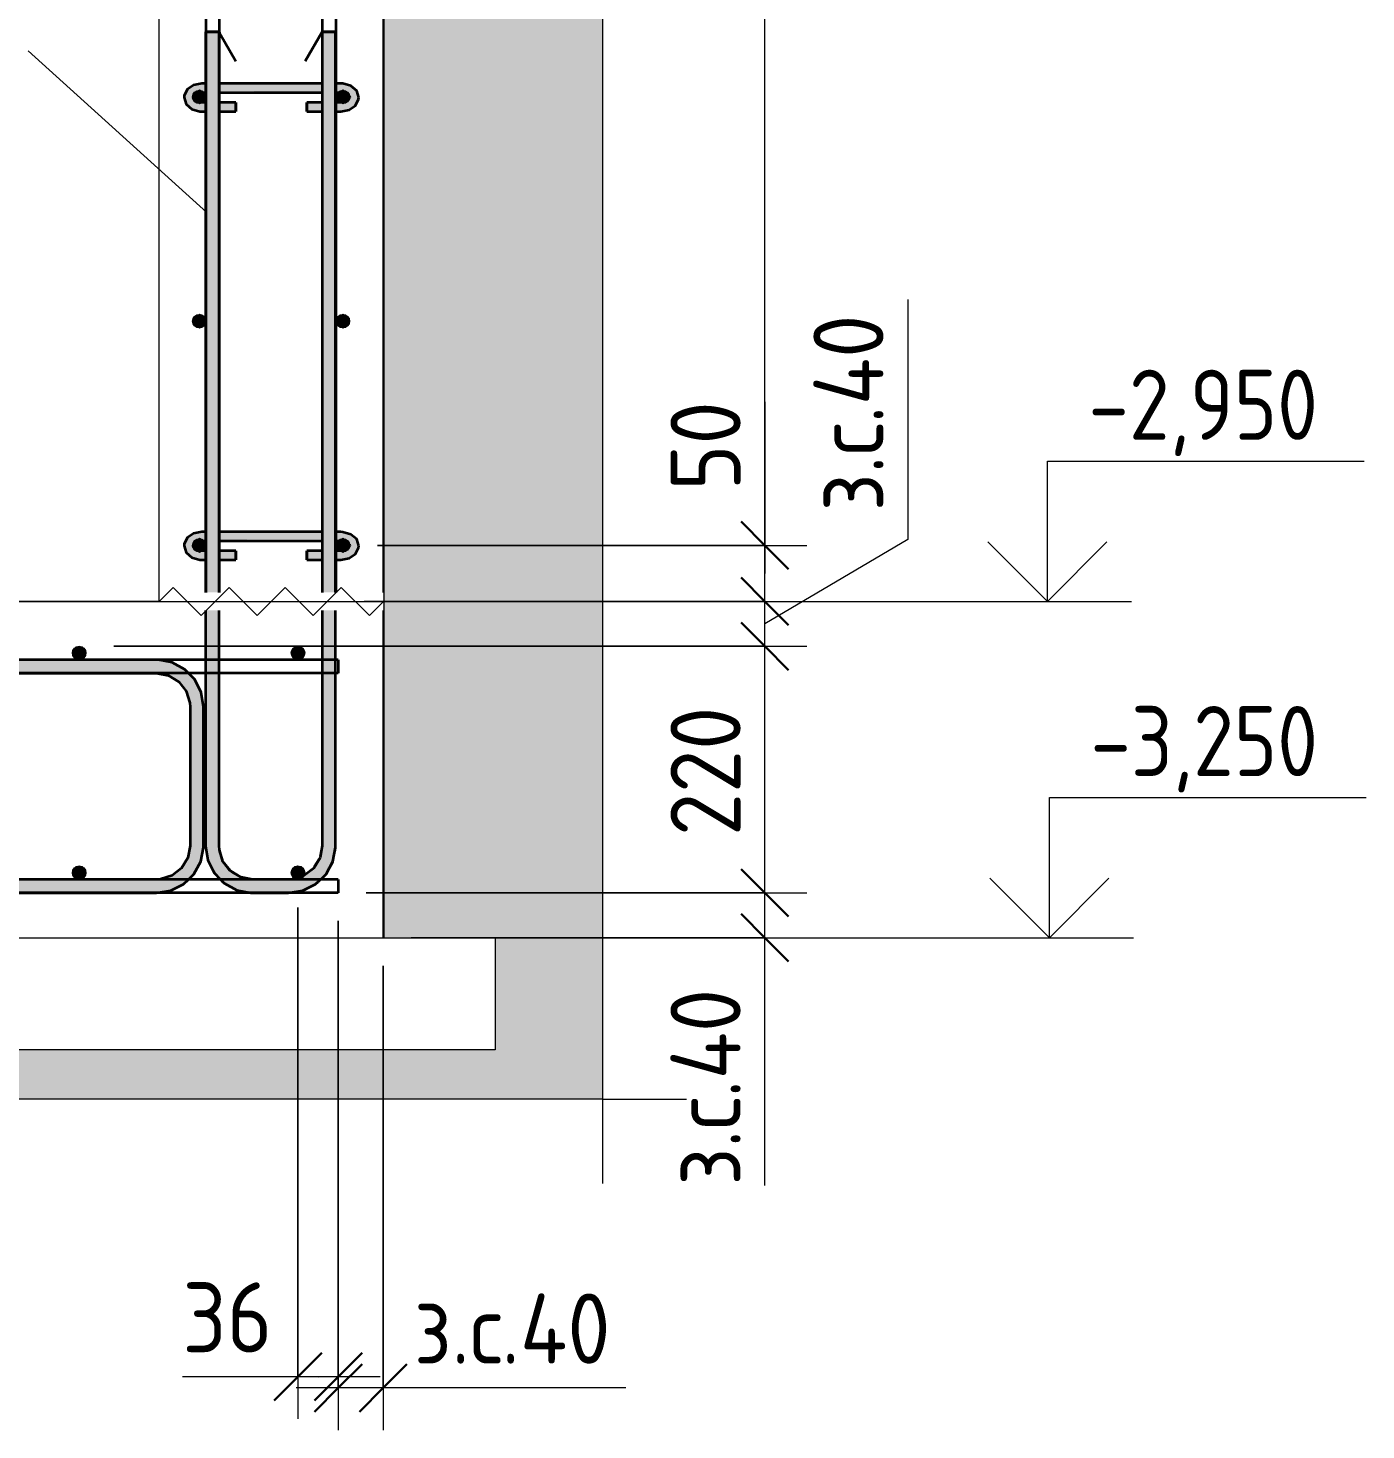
# Model space of a CAD drawing. Header units: millimetres. Extents: x 66339 to 175313, y -6307 to 14735.
# Drawn here: x 166680 to 167873, y -3689 to -2439 of the extents above; entities that cross this region are included whole.
import ezdxf

# ---------------------------------------------------------------- set-up
doc = ezdxf.new("R2010")
doc.units = ezdxf.units.MM
for name, color, linetype, lineweight in [('AA_Dim', 7, 'Continuous', 9), ('AA_Dim-25', 7, 'Continuous', 9), ('AA_Linii', 7, 'Continuous', 9), ('AA_Oformlenie', 7, 'Continuous', 9), ('AA_Vinoska', 7, 'Continuous', 9), ('AA_Visotnaya otmetka', 7, 'Continuous', 9), ('AF_Stena_Гидроизоляция', 253, 'Continuous', 18), ('AF_Stena_Опалубка', 253, 'Continuous', 18), ('KR_Armatura', 7, 'Continuous', 20), ('KR_Armatura_Tonkie', 7, 'Continuous', 20), ('KR_Fundament', 7, 'Continuous', 18)]:
    doc.layers.add(name, color=color, linetype=linetype, lineweight=lineweight)
doc.styles.add('ISOCPEUR_10', font='isocpeur.ttf', dxfattribs={"width": 0.85, "height": 62.5})
doc.styles.add('ISOCPEUR_11', font='isocpeur.ttf', dxfattribs={"width": 0.9, "height": 62.5})
doc.dimstyles.new('00_Точн_3_знака__прозр__4', dxfattribs={"dimscale": 304.8, "dimtxt": 62.248823, "dimasz": 0.139436, "dimexe": 0.123031, "dimexo": 0.082021, "dimgap": 0.008202, "dimtad": 1, "dimdec": 3, "dimrnd": 0.001, "dimdsep": 46, "dimtxsty": 'ISOCPEUR_11', "dimblk1": 'OBLIQUE', "dimblk2": 'OBLIQUE', "dimsah": 1, "dimcen": 0.09, "dimdle": 0.123031, "dimazin": 0, "dimtfac": 1, "dimtdec": 4, "dimtix": 1, "dimtmove": 1, "dimatfit": 3, "dimfxl": 1, "dimtvp": 1, "dimtolj": 1, "dimtzin": 0, "dimlwd": 18, "dimlwe": 18, "dimarcsym": 2})
doc.dimstyles.new('00_Точн_3_знака__прозр__5', dxfattribs={"dimscale": 304.8, "dimtxt": 62.248823, "dimasz": 0.139436, "dimexe": 0.123031, "dimexo": 0.082021, "dimgap": 0.008202, "dimtad": 1, "dimdec": 3, "dimrnd": 0.001, "dimdsep": 46, "dimtxsty": 'ISOCPEUR_11', "dimblk1": 'OBLIQUE', "dimblk2": 'OBLIQUE', "dimsah": 1, "dimcen": 0.09, "dimdle": 0.123031, "dimazin": 0, "dimtfac": 1, "dimtdec": 4, "dimtix": 1, "dimtmove": 0, "dimatfit": 3, "dimfxl": 1, "dimtvp": 1, "dimtolj": 1, "dimtzin": 0, "dimlwd": 18, "dimlwe": 18, "dimarcsym": 2})

# ---------------------------------------------------------------- blocks, each defined once
blk = doc.blocks.new('265_Выпуск П одной длины _НесАрм_РабПлоск_ - В1 _d12_ t250-4071037-1-1 Армирование')
at = {"layer": 'KR_Armatura_Tonkie', "lineweight": 35}
h = blk.add_hatch(color=256, dxfattribs=at)
h.paths.add_polyline_path([(-70917.5, -3168), (-70911.5, -3168), (-70911.7, -2958), (-70923.5, -2958), (-70923.3, -3168), (-70919, -3168)])
h.paths.add_polyline_path([(-70918.5, -2942), (-70911.5, -2942), (-70911.7, -2442), (-70923.5, -2442), (-70923.3, -2942), (-70919, -2942)])
h = blk.add_hatch(color=256, dxfattribs=at)
h.paths.add_polyline_path([(-70813.5, -3168), (-70807.5, -3168), (-70807.7, -2958), (-70819.5, -2958), (-70819.2, -3168), (-70815, -3168)])
h.paths.add_polyline_path([(-70813.5, -2942), (-70807.5, -2942), (-70807.7, -2442), (-70819.5, -2442), (-70819.3, -2942), (-70814.5, -2942)])
for points in [[(-70881.5, -3210), (-70881.5, -3198), (-70889.8, -3196.8), (-70896.7, -3193.8), (-70902.7, -3189.2), (-70907.4, -3183), (-70910.4, -3175.8), (-70911.7, -3168), (-70923.5, -3168), (-70922, -3179), (-70917.8, -3189), (-70910.7, -3198.1), (-70902.5, -3204.4), (-70892.3, -3208.6), (-70886.4, -3209.3)], [(-70849.5, -3210), (-70838.5, -3208.5), (-70828.5, -3204.4), (-70819.8, -3197.7), (-70813.1, -3189), (-70808.9, -3178.9), (-70807.7, -3168), (-70819.5, -3168), (-70820.9, -3176.8), (-70823.5, -3183), (-70828.2, -3189.2), (-70834.5, -3194), (-70841.7, -3197), (-70849.5, -3198.2), (-70849.5, -3209.8)], [(-70849.5, -3210), (-70849.5, -3198), (-70881.5, -3198.2), (-70881.5, -3210), (-70877.9, -3210)]]:
    blk.add_hatch(color=256, dxfattribs=at).paths.add_polyline_path(points)
for p, q in [((-70923.5, -2442), (-70923.5, -2942)), ((-70923.5, -2442), (-70923.3, -2442)), ((-70911.7, -2442), (-70923.1, -2442)), ((-70923.1, -2442), (-70911.5, -2442)), ((-70911.5, -2942), (-70911.5, -2442)), ((-70911.5, -2442), (-70911.1, -2442.7)), ((-70911.1, -2442.7), (-70896.5, -2468)), ((-70819.5, -2442), (-70834.5, -2468)), ((-70819.5, -2442), (-70819.5, -2942)), ((-70819.5, -2442), (-70819.3, -2442)), ((-70819.1, -2442), (-70807.5, -2442)), ((-70807.7, -2442), (-70819.1, -2442)), ((-70807.5, -2942), (-70807.5, -2442)), ((-70923.5, -2958), (-70923.5, -3002)), ((-70911.5, -3002), (-70911.5, -2958)), ((-70819.5, -2958), (-70819.5, -3002)), ((-70807.5, -3002), (-70807.5, -2958)), ((-70923.5, -3002), (-70923.5, -3014)), ((-70911.5, -3014), (-70911.5, -3002)), ((-70819.5, -3002), (-70819.5, -3014)), ((-70807.5, -3014), (-70807.5, -3002)), ((-70923.5, -3014), (-70923.5, -3168)), ((-70911.5, -3168), (-70911.5, -3014)), ((-70819.5, -3014), (-70819.5, -3168)), ((-70807.5, -3168), (-70807.5, -3014)), ((-70849.5, -3198), (-70881.5, -3198)), ((-70881.5, -3210), (-70849.5, -3210))]:
    blk.add_line(p, q, dxfattribs=at)
at = {"layer": 'KR_Armatura_Tonkie', "lineweight": 35, "flags": 128}
for points in [[(-70923.5, -3168), (-70921.5, -3180.7), (-70915.8, -3192.2), (-70910.2, -3198)], [(-70881.5, -3198), (-70892.1, -3196), (-70901.4, -3190.4), (-70908, -3181.9), (-70911.2, -3171.5), (-70911.5, -3168)], [(-70819.5, -3168), (-70821.4, -3178.7), (-70827, -3187.9), (-70835.6, -3194.6), (-70845.9, -3197.8), (-70849.5, -3198)], [(-70820.8, -3198), (-70816, -3193.4), (-70809.9, -3182.1), (-70807.5, -3169.5), (-70807.5, -3168)], [(-70910.2, -3198), (-70906.9, -3201.4), (-70895.6, -3207.5), (-70883, -3210), (-70881.5, -3210)], [(-70849.5, -3210), (-70836.8, -3208), (-70825.3, -3202.3), (-70820.9, -3198.1)]]:
    blk.add_lwpolyline(points, dxfattribs=at)
blk = doc.blocks.new('265_Выпуск П одной длины _НесАрм_РабПлоск_ - В1 _d12_ t250-V6-1-1 Армирование')
at = {"layer": 'KR_Armatura_Tonkie', "lineweight": 35}
for p, q in [((-70923.5, -2442), (-70923.5, -2488)), ((-70923.1, -2442), (-70911.7, -2442)), ((-70911.5, -2488), (-70911.5, -2442)), ((-70911.5, -2442), (-70911.1, -2442.7)), ((-70911.1, -2442.7), (-70896.5, -2468)), ((-70819.5, -2442), (-70834.5, -2468)), ((-70819.5, -2442), (-70819.5, -2488)), ((-70819.1, -2442), (-70807.7, -2442)), ((-70807.5, -2488), (-70807.5, -2442)), ((-70923.5, -2496), (-70923.5, -2505)), ((-70911.5, -2505), (-70911.5, -2496)), ((-70819.5, -2496), (-70819.5, -2505)), ((-70807.5, -2505), (-70807.5, -2496)), ((-70923.5, -2513), (-70923.5, -2888)), ((-70911.5, -2888), (-70911.5, -2513)), ((-70819.5, -2513), (-70819.5, -2888)), ((-70807.5, -2888), (-70807.5, -2513)), ((-70923.5, -2896), (-70923.5, -2905)), ((-70911.5, -2905), (-70911.5, -2896)), ((-70819.5, -2896), (-70819.5, -2905)), ((-70807.5, -2905), (-70807.5, -2896)), ((-70923.5, -2913), (-70923.5, -2942)), ((-70911.5, -2942), (-70911.5, -2913)), ((-70819.5, -2913), (-70819.5, -2942)), ((-70807.5, -2942), (-70807.5, -2913)), ((-70923.5, -2958), (-70923.5, -3002)), ((-70911.5, -3002), (-70911.5, -2958)), ((-70819.5, -2958), (-70819.5, -3002)), ((-70807.5, -3002), (-70807.5, -2958)), ((-70923.5, -3002), (-70923.5, -3014)), ((-70911.5, -3014), (-70911.5, -3002)), ((-70819.5, -3002), (-70819.5, -3014)), ((-70807.5, -3014), (-70807.5, -3002)), ((-70923.5, -3014), (-70923.5, -3168)), ((-70911.5, -3168), (-70911.5, -3014)), ((-70819.5, -3014), (-70819.5, -3168)), ((-70807.5, -3168), (-70807.5, -3014)), ((-70908.5, -3180.5), (-70910.8, -3173)), ((-70819.5, -3168), (-70821.2, -3177.5)), ((-70901.8, -3189.9), (-70907.7, -3182.3)), ((-70827.6, -3188.4), (-70835.2, -3194.3)), ((-70822.2, -3180), (-70826.2, -3186.5)), ((-70893.5, -3195.2), (-70900, -3191.3)), ((-70881.5, -3198), (-70891, -3196.3)), ((-70849.5, -3198), (-70881.5, -3198)), ((-70837, -3195), (-70844.5, -3197.3)), ((-70881.5, -3210), (-70849.5, -3210))]:
    blk.add_line(p, q, dxfattribs=at)
at = {"layer": 'KR_Armatura_Tonkie', "lineweight": 35, "flags": 128}
for points in [[(-70808, -3172.4), (-70807.5, -3169.5), (-70807.5, -3168)], [(-70921.6, -3179.8), (-70921.5, -3180.7), (-70920.1, -3183.4)], [(-70811.3, -3184.7), (-70809.9, -3182.1), (-70809.6, -3180.6)], [(-70916.5, -3190.7), (-70915.8, -3192.2), (-70913.8, -3194.3)], [(-70908.6, -3199.7), (-70906.9, -3201.4), (-70904.9, -3202.5)], [(-70826.8, -3203.1), (-70825.3, -3202.3), (-70823.2, -3200.3)], [(-70817.8, -3195.1), (-70816, -3193.4), (-70814.9, -3191.4)], [(-70898.2, -3206.1), (-70895.6, -3207.5), (-70894.1, -3207.8)], [(-70885.9, -3209.4), (-70883, -3210), (-70881.5, -3210)], [(-70837.6, -3208.2), (-70836.8, -3208), (-70834.1, -3206.7)]]:
    blk.add_lwpolyline(points, dxfattribs=at)
blk = doc.blocks.new('350_Стержень П торец СК-СГ _НесАрм_РабПлоск_ - 350_Стержень П торец СК-СГ _НесАрм_РабПлоск_-4075653-1-1 Армирование')
at = {"layer": 'KR_Armatura_Tonkie', "lineweight": 35}
for points in [[(-71525.3, -3014), (-70967.3, -3013.8), (-70967.3, -3002), (-71525.3, -3002.2), (-71525.3, -3013.8)], [(-70934.9, -3044), (-70925.3, -3044), (-70926.7, -3033.1), (-70930.9, -3023), (-70938, -3014), (-70946.3, -3007.6), (-70956.4, -3003.4), (-70967.3, -3002.2), (-70967.3, -3014), (-70959.5, -3015), (-70951.7, -3018.5), (-70945.7, -3023.3), (-70941.2, -3029.3), (-70938.3, -3036.2), (-70937.1, -3044), (-70935.5, -3044)], [(-70935.3, -3168), (-70925.3, -3168), (-70925.5, -3044), (-70937.3, -3044), (-70937.1, -3168), (-70935.5, -3168)], [(-70967.3, -3210), (-70956.4, -3208.6), (-70946.3, -3204.4), (-70937.6, -3197.7), (-70930.9, -3189), (-70926.7, -3178.9), (-70925.5, -3168), (-70937.3, -3168), (-70938.3, -3175.8), (-70941.7, -3183.5), (-70946.6, -3189.6), (-70952.6, -3194.1), (-70959.5, -3197), (-70967.3, -3198.2), (-70967.3, -3209.8)], [(-71525.3, -3210), (-70967.3, -3209.8), (-70967.3, -3198), (-71525.3, -3198.2), (-71525.3, -3209.8)]]:
    blk.add_hatch(color=256, dxfattribs=at).paths.add_polyline_path(points)
for p, q in [((-70967.3, -3002), (-71525.3, -3002)), ((-71525.3, -3014), (-71525.3, -3002)), ((-71525.3, -3002.2), (-71525.3, -3013.8)), ((-71525.3, -3014), (-70967.3, -3014)), ((-71525.3, -3014), (-71499.3, -3029)), ((-70937.3, -3044), (-70937.3, -3168)), ((-70925.3, -3168), (-70925.3, -3044)), ((-71525.3, -3198), (-71499.3, -3183)), ((-70967.3, -3198), (-71525.3, -3198)), ((-71525.3, -3210), (-71525.3, -3198)), ((-71525.3, -3198.2), (-71525.3, -3209.8)), ((-71525.3, -3210), (-70967.3, -3210))]:
    blk.add_line(p, q, dxfattribs=at)
at = {"layer": 'KR_Armatura_Tonkie', "lineweight": 35, "flags": 128}
for points in [[(-70938.6, -3014), (-70941.9, -3010.6), (-70953.2, -3004.5), (-70965.8, -3002), (-70967.3, -3002)], [(-70967.3, -3014), (-70956.6, -3016), (-70947.4, -3021.6), (-70940.7, -3030.1), (-70937.5, -3040.5), (-70937.3, -3044)], [(-70925.3, -3044), (-70927.3, -3031.3), (-70933, -3019.8), (-70938.6, -3014)], [(-70937.3, -3168), (-70939.2, -3178.7), (-70944.9, -3187.9), (-70953.4, -3194.6), (-70963.7, -3197.8), (-70967.3, -3198)], [(-70938.6, -3198), (-70933.9, -3193.4), (-70927.7, -3182.1), (-70925.3, -3169.5), (-70925.3, -3168)], [(-70967.3, -3210), (-70954.6, -3208), (-70943.1, -3202.3), (-70938.6, -3198)]]:
    blk.add_lwpolyline(points, dxfattribs=at)
blk = doc.blocks.new('261_Шпилька массив _НесАрм_РабПлоск_ - 8 А240-4096969-1-1 Армирование')
at = {"layer": 'KR_Armatura_Tonkie', "lineweight": 35}
for points in [[(-70926.7, -2511.8), (-70926.7, -2505), (-70932.9, -2503.5), (-70934.2, -2501.8), (-70934.7, -2500.5), (-70933.7, -2497.7), (-70930.7, -2495.6), (-70926.7, -2494.8), (-70926.7, -2488), (-70932.8, -2489), (-70935.6, -2490.3), (-70939.2, -2493.4), (-70941.5, -2496.2), (-70942.7, -2500.5), (-70941.5, -2504.8), (-70938, -2508.5), (-70932.6, -2511), (-70930.6, -2511.3)], [(-70802.9, -2511.8), (-70796.8, -2510.9), (-70791.6, -2508.5), (-70788.1, -2504.8), (-70786.9, -2500.5), (-70788.1, -2496.2), (-70790.5, -2492.6), (-70795.4, -2489.5), (-70802.9, -2488.1), (-70802.9, -2494.8), (-70798.9, -2495.6), (-70796, -2497.7), (-70795, -2500.7), (-70795.5, -2502.1), (-70797.4, -2503.7), (-70802.9, -2505.1), (-70802.9, -2511)], [(-70926.7, -2911.8), (-70926.7, -2905), (-70932.9, -2903.5), (-70934.2, -2901.8), (-70934.7, -2900.5), (-70933.7, -2897.7), (-70930.7, -2895.6), (-70926.7, -2894.8), (-70926.7, -2888), (-70932.8, -2889), (-70935.6, -2890.3), (-70939.2, -2893.4), (-70941.5, -2896.2), (-70942.7, -2900.5), (-70941.5, -2904.8), (-70938, -2908.5), (-70932.6, -2911), (-70930.6, -2911.3)], [(-70802.9, -2911.8), (-70796.8, -2910.9), (-70791.6, -2908.5), (-70788.1, -2904.8), (-70786.9, -2900.5), (-70788.1, -2896.2), (-70790.5, -2892.6), (-70795.4, -2889.5), (-70802.9, -2888.1), (-70802.9, -2894.8), (-70798.9, -2895.6), (-70796, -2897.7), (-70795, -2900.7), (-70795.5, -2902.1), (-70797.4, -2903.7), (-70802.9, -2905.1), (-70802.9, -2911)]]:
    blk.add_hatch(color=256, dxfattribs=at).paths.add_polyline_path(points)
h = blk.add_hatch(color=256, dxfattribs=at)
h.paths.add_polyline_path([(-70906.4, -2494.8), (-70819.5, -2494.7), (-70819.5, -2488), (-70911.5, -2488.2), (-70911.5, -2494.8), (-70911.1, -2494.8)])
h.paths.add_polyline_path([(-70802.9, -2494.8), (-70802.9, -2488), (-70807.5, -2488.1), (-70807.5, -2494.8), (-70807.1, -2494.8)])
h.paths.add_polyline_path([(-70923.5, -2494.8), (-70923.5, -2488), (-70926.7, -2488.1), (-70926.7, -2494.8), (-70925.4, -2494.8)])
h = blk.add_hatch(color=256, dxfattribs=at)
h.paths.add_polyline_path([(-70926.7, -2513), (-70926.7, -2511.8), (-70932.9, -2510.9), (-70938, -2508.5), (-70938.7, -2508.1), (-70934.2, -2511.3), (-70932.8, -2512), (-70930.2, -2512.4)])
h.paths.add_polyline_path([(-70934.2, -2499), (-70932.9, -2497.4), (-70926.7, -2495.9), (-70926.7, -2494.8), (-70930.7, -2495.6), (-70933.7, -2497.7), (-70933.9, -2498.3)])
h = blk.add_hatch(color=256, dxfattribs=at)
h.paths.add_polyline_path([(-70807.1, -2496), (-70802.9, -2495.9), (-70802.9, -2494.8), (-70807.5, -2494.8), (-70807.5, -2496)])
h.paths.add_polyline_path([(-70906.4, -2496), (-70819.5, -2495.8), (-70819.5, -2494.8), (-70911.5, -2494.9), (-70911.5, -2496), (-70911.1, -2496)])
h.paths.add_polyline_path([(-70923.5, -2496), (-70923.5, -2494.8), (-70926.7, -2494.8), (-70926.7, -2496), (-70924.9, -2496)])
h = blk.add_hatch(color=256, dxfattribs=at)
h.paths.add_polyline_path([(-70802.9, -2513), (-70795.4, -2511.5), (-70790.5, -2508.4), (-70788.1, -2504.8), (-70791.6, -2508.5), (-70797, -2511), (-70802.9, -2511.8), (-70802.9, -2512.8)])
h.paths.add_polyline_path([(-70795.7, -2498.6), (-70796, -2497.7), (-70799.5, -2495.5), (-70802.9, -2494.8), (-70802.9, -2496), (-70802.3, -2496.1), (-70796, -2498.5)])
h = blk.add_hatch(color=256, dxfattribs=at)
h.paths.add_polyline_path([(-70906.4, -2511.8), (-70896.4, -2511.8), (-70896.4, -2505), (-70911.5, -2505.1), (-70911.5, -2511.8), (-70911.1, -2511.8)])
h.paths.add_polyline_path([(-70926.7, -2511.8), (-70923.5, -2511.7), (-70923.5, -2505), (-70926.7, -2505.1), (-70926.7, -2511)])
h = blk.add_hatch(color=256, dxfattribs=at)
h.paths.add_polyline_path([(-70906.4, -2513), (-70896.4, -2512.8), (-70896.4, -2511.8), (-70911.5, -2511.8), (-70911.5, -2513), (-70911.1, -2513)])
h.paths.add_polyline_path([(-70926.7, -2513), (-70923.5, -2512.8), (-70923.5, -2511.8), (-70926.7, -2511.8), (-70926.7, -2512.8)])
h = blk.add_hatch(color=256, dxfattribs=at)
h.paths.add_polyline_path([(-70820.9, -2511.8), (-70819.5, -2511.8), (-70819.5, -2505), (-70833.2, -2505.1), (-70833.2, -2511.8)])
h.paths.add_polyline_path([(-70802.9, -2511.8), (-70802.9, -2505), (-70807.5, -2505.3), (-70807.5, -2511.8), (-70807.1, -2511.8)])
h = blk.add_hatch(color=256, dxfattribs=at)
h.paths.add_polyline_path([(-70807.1, -2513), (-70802.9, -2512.8), (-70802.9, -2511.8), (-70807.5, -2511.9), (-70807.5, -2513)])
h.paths.add_polyline_path([(-70833.2, -2513), (-70819.5, -2512.8), (-70819.5, -2511.8), (-70833.2, -2511.8), (-70833.2, -2512.8)])
h = blk.add_hatch(color=256, dxfattribs=at)
h.paths.add_polyline_path([(-70906.4, -2894.8), (-70819.5, -2894.7), (-70819.5, -2888), (-70911.5, -2888.2), (-70911.5, -2894.8), (-70911.1, -2894.8)])
h.paths.add_polyline_path([(-70807.5, -2894.8), (-70802.9, -2894.8), (-70802.9, -2888), (-70807.5, -2888.1), (-70807.5, -2894.8)])
h.paths.add_polyline_path([(-70923.5, -2894.8), (-70923.5, -2888), (-70926.7, -2888.1), (-70926.7, -2894.8), (-70925.4, -2894.8)])
h = blk.add_hatch(color=256, dxfattribs=at)
h.paths.add_polyline_path([(-70926.7, -2913), (-70926.7, -2911.8), (-70932.9, -2910.9), (-70938, -2908.5), (-70938.7, -2908.1), (-70934.2, -2911.3), (-70932.8, -2912), (-70930.2, -2912.4)])
h.paths.add_polyline_path([(-70934.2, -2899), (-70932.9, -2897.4), (-70926.7, -2895.9), (-70926.7, -2894.8), (-70930.7, -2895.6), (-70933.7, -2897.7), (-70933.9, -2898.2)])
h = blk.add_hatch(color=256, dxfattribs=at)
h.paths.add_polyline_path([(-70926.7, -2896), (-70923.5, -2895.9), (-70923.5, -2894.8), (-70926.7, -2894.8), (-70926.7, -2895.9)])
h.paths.add_polyline_path([(-70906.4, -2896), (-70819.5, -2895.8), (-70819.5, -2894.8), (-70911.5, -2894.9), (-70911.5, -2896), (-70911.1, -2896)])
h.paths.add_polyline_path([(-70802.9, -2896), (-70802.9, -2894.8), (-70807.5, -2894.8), (-70807.5, -2896), (-70807.1, -2896)])
h = blk.add_hatch(color=256, dxfattribs=at)
h.paths.add_polyline_path([(-70802.9, -2913), (-70795.4, -2911.5), (-70790.5, -2908.4), (-70788.1, -2904.8), (-70791.6, -2908.5), (-70797, -2911), (-70802.9, -2911.8), (-70802.9, -2912.8)])
h.paths.add_polyline_path([(-70795.7, -2898.6), (-70796, -2897.7), (-70799.5, -2895.5), (-70802.9, -2894.8), (-70802.9, -2896), (-70802.3, -2896.1), (-70796, -2898.5)])
h = blk.add_hatch(color=256, dxfattribs=at)
h.paths.add_polyline_path([(-70906.4, -2911.8), (-70896.4, -2911.8), (-70896.4, -2905), (-70911.5, -2905.1), (-70911.5, -2911.8), (-70911.1, -2911.8)])
h.paths.add_polyline_path([(-70926.7, -2911.8), (-70923.5, -2911.7), (-70923.5, -2905), (-70926.7, -2905.1), (-70926.7, -2911)])
h = blk.add_hatch(color=256, dxfattribs=at)
h.paths.add_polyline_path([(-70906.4, -2913), (-70896.4, -2912.8), (-70896.4, -2911.8), (-70911.5, -2911.8), (-70911.5, -2913), (-70911.1, -2913)])
h.paths.add_polyline_path([(-70926.7, -2913), (-70923.5, -2912.8), (-70923.5, -2911.8), (-70926.7, -2911.8), (-70926.7, -2912.8)])
h = blk.add_hatch(color=256, dxfattribs=at)
h.paths.add_polyline_path([(-70807.1, -2911.8), (-70802.9, -2911.8), (-70802.9, -2905), (-70807.5, -2905.3), (-70807.5, -2911.8)])
h.paths.add_polyline_path([(-70820.9, -2911.8), (-70819.5, -2911.8), (-70819.5, -2905), (-70833.2, -2905.1), (-70833.2, -2911.8)])
h = blk.add_hatch(color=256, dxfattribs=at)
h.paths.add_polyline_path([(-70807.1, -2913), (-70802.9, -2912.8), (-70802.9, -2911.8), (-70807.5, -2911.9), (-70807.5, -2913)])
h.paths.add_polyline_path([(-70833.2, -2913), (-70819.5, -2912.8), (-70819.5, -2911.8), (-70833.2, -2911.8), (-70833.2, -2912.8)])
for p, q in [((-70923.4, -2488), (-70926.7, -2488)), ((-70911.1, -2488), (-70911.5, -2488)), ((-70819.5, -2488), (-70911.1, -2488)), ((-70807.1, -2488), (-70807.5, -2488)), ((-70802.9, -2488), (-70807.1, -2488)), ((-70926.7, -2496), (-70923.4, -2496)), ((-70911.5, -2496), (-70911.1, -2496)), ((-70911.1, -2496), (-70819.5, -2496)), ((-70807.5, -2496), (-70807.1, -2496)), ((-70807.1, -2496), (-70802.9, -2496)), ((-70923.4, -2505), (-70926.7, -2505)), ((-70926.7, -2513), (-70923.4, -2513)), ((-70911.1, -2505), (-70911.5, -2505)), ((-70911.5, -2513), (-70911.1, -2513)), ((-70896.4, -2505), (-70911.1, -2505)), ((-70911.1, -2513), (-70896.4, -2513)), ((-70896.4, -2505), (-70896.4, -2511.8)), ((-70896.4, -2506.2), (-70896.4, -2505.1)), ((-70896.4, -2512.8), (-70896.4, -2506.2)), ((-70896.4, -2511.8), (-70896.4, -2513)), ((-70819.5, -2505), (-70833.2, -2505)), ((-70833.2, -2511.8), (-70833.2, -2505)), ((-70833.2, -2505.1), (-70833.2, -2506.2)), ((-70833.2, -2506.2), (-70833.2, -2512.8)), ((-70833.2, -2513), (-70833.2, -2511.8)), ((-70833.2, -2513), (-70819.5, -2513)), ((-70807.1, -2505), (-70807.5, -2505)), ((-70807.5, -2513), (-70807.1, -2513)), ((-70802.9, -2505), (-70807.1, -2505)), ((-70807.1, -2513), (-70802.9, -2513)), ((-70923.5, -2888), (-70926.7, -2888)), ((-70911.1, -2888), (-70911.5, -2888)), ((-70819.5, -2888), (-70911.1, -2888)), ((-70807.1, -2888), (-70807.5, -2888)), ((-70802.9, -2888), (-70807.1, -2888)), ((-70926.7, -2896), (-70923.5, -2896)), ((-70911.5, -2896), (-70911.1, -2896)), ((-70911.1, -2896), (-70819.5, -2896)), ((-70807.5, -2896), (-70807.1, -2896)), ((-70807.1, -2896), (-70802.9, -2896)), ((-70923.5, -2905), (-70926.7, -2905)), ((-70926.7, -2913), (-70923.5, -2913)), ((-70911.1, -2905), (-70911.5, -2905)), ((-70911.5, -2913), (-70911.1, -2913)), ((-70896.4, -2905), (-70911.1, -2905)), ((-70911.1, -2913), (-70896.4, -2913)), ((-70896.4, -2905), (-70896.4, -2911.8)), ((-70896.4, -2906.2), (-70896.4, -2905.1)), ((-70896.4, -2912.8), (-70896.4, -2906.2)), ((-70896.4, -2911.8), (-70896.4, -2913)), ((-70819.5, -2905), (-70833.2, -2905)), ((-70833.2, -2911.8), (-70833.2, -2905)), ((-70833.2, -2905.1), (-70833.2, -2906.2)), ((-70833.2, -2906.2), (-70833.2, -2912.8)), ((-70833.2, -2913), (-70833.2, -2911.8)), ((-70833.2, -2913), (-70819.5, -2913)), ((-70807.1, -2905), (-70807.5, -2905)), ((-70807.5, -2913), (-70807.1, -2913)), ((-70802.9, -2905), (-70807.1, -2905)), ((-70807.1, -2913), (-70802.9, -2913))]:
    blk.add_line(p, q, dxfattribs=at)
at = {"layer": 'KR_Armatura_Tonkie', "lineweight": 35, "flags": 128}
for points in [[(-70926.7, -2488), (-70934.3, -2489.5), (-70939.9, -2493.4), (-70942.6, -2498.9), (-70942.7, -2500.5)], [(-70786.9, -2500.5), (-70788.7, -2494.6), (-70793.8, -2490.2), (-70801, -2488.1), (-70802.9, -2488)], [(-70942.7, -2500.5), (-70940.9, -2506.4), (-70935.9, -2510.8), (-70928.6, -2512.9), (-70926.7, -2513)], [(-70934.7, -2500.5), (-70933.8, -2498.5), (-70930, -2496.4), (-70926.7, -2496)], [(-70926.7, -2505), (-70931.7, -2503.9), (-70934.4, -2501.7), (-70934.7, -2500.5)], [(-70802.9, -2496), (-70797.9, -2497.1), (-70795.2, -2499.3), (-70794.9, -2500.5)], [(-70802.9, -2513), (-70795.3, -2511.5), (-70789.7, -2507.6), (-70787, -2502.1), (-70786.9, -2500.5)], [(-70794.9, -2500.5), (-70795.9, -2502.5), (-70799.6, -2504.5), (-70802.9, -2505)], [(-70926.7, -2888), (-70934.3, -2889.5), (-70939.9, -2893.4), (-70942.6, -2898.9), (-70942.7, -2900.5)], [(-70786.9, -2900.5), (-70788.7, -2894.6), (-70793.8, -2890.2), (-70801, -2888.1), (-70802.9, -2888)], [(-70942.7, -2900.5), (-70940.9, -2906.4), (-70935.9, -2910.8), (-70928.6, -2912.9), (-70926.7, -2913)], [(-70934.7, -2900.5), (-70933.8, -2898.5), (-70930, -2896.4), (-70926.7, -2896)], [(-70926.7, -2905), (-70931.7, -2903.9), (-70934.4, -2901.7), (-70934.7, -2900.5)], [(-70802.9, -2896), (-70797.9, -2897.1), (-70795.2, -2899.3), (-70794.9, -2900.5)], [(-70802.9, -2913), (-70795.3, -2911.5), (-70789.7, -2907.6), (-70787, -2902.1), (-70786.9, -2900.5)], [(-70794.9, -2900.5), (-70795.9, -2902.5), (-70799.6, -2904.5), (-70802.9, -2905)]]:
    blk.add_lwpolyline(points, dxfattribs=at)
blk = doc.blocks.new('Последовательность узлов - 3мм масшт20 маскировка-V8-1-1 Армирование')
at = {"layer": 'AA_Oformlenie'}
for p, q in [((-70964.9, 3050), (-70952.4, 3062.5)), ((-70927.4, 3037.5), (-70952.4, 3062.5)), ((-70914.9, 3050), (-70902.4, 3062.5)), ((-70877.4, 3037.5), (-70902.4, 3062.5)), ((-70864.9, 3050), (-70852.4, 3062.5)), ((-70827.4, 3037.5), (-70852.4, 3062.5)), ((-70814.9, 3050), (-70802.4, 3062.5)), ((-70777.4, 3037.5), (-70802.4, 3062.5)), ((-70914.9, 3050), (-70927.4, 3037.5)), ((-70864.9, 3050), (-70877.4, 3037.5)), ((-70814.9, 3050), (-70827.4, 3037.5)), ((-70764.9, 3050), (-70777.4, 3037.5))]:
    blk.add_line(p, q, dxfattribs=at)
blk = doc.blocks.new('011_Прямоугольник обрыва _ЭлУзла_ - 011_Прямоугольник обрыва _ЭлУзла_-4122385-1-1 Армирование')
at = {"layer": 'AA_Oformlenie'}
for p, q in [((-70569.3, -1598.1), (-70569.3, -3394.1)), ((-70569.3, -3394.1), (-71303.8, -3394.1))]:
    blk.add_line(p, q, dxfattribs=at)
blk = doc.blocks.new('Высотные отметки - Стрелка вверх-400292-1-1 Армирование')
at = {"layer": 'AA_Vinoska'}
for p, q in [((-70172.5, -2825), (-69890, -2825)), ((-70172.5, -2950), (-70172.5, -2825)), ((-70172.5, -2950), (-70225.6, -2897)), ((-70172.5, -2950), (-70119.5, -2897)), ((-70247.5, -2950), (-70097.5, -2950))]:
    blk.add_line(p, q, dxfattribs=at)
blk = doc.blocks.new('DIMBLOCK90-1-1 Армирование')
at = {"layer": 'AA_Dim-25', "lineweight": 30}
for p, q in [((167337.1, -3210), (167315.9, -3188.8)), ((167337.1, -3210), (167358.4, -3231.2)), ((167337.1, -3250), (167315.9, -3228.8)), ((167337.1, -3250), (167358.4, -3271.2))]:
    blk.add_line(p, q, dxfattribs=at)
at = {"layer": 'AA_Dim-25', "lineweight": 18}
for p, q in [((166981.6, -3210), (167374.6, -3210)), ((167337.1, -3210), (166981.6, -3210)), ((167337.1, -3287.5), (167337.1, -3210)), ((167337.1, -3256.9), (167337.1, -3230)), ((167021.6, -3250), (167374.6, -3250)), ((167337.1, -3250), (167021.6, -3250)), ((167337.1, -3471.1), (167337.1, -3256.9))]:
    blk.add_line(p, q, dxfattribs=at)
at = {"layer": 'AA_Dim-25', "color": 0, "lineweight": 18, "insert": (167253, -3471.1), "char_height": 62.5, "width": 226.969, "attachment_point": 1, "rotation": 90, "line_spacing_factor": 1.149209, "style": 'ISOCPEUR_11'}
blk.add_mtext('з.с.40', dxfattribs=at)
blk = doc.blocks.new('_Oblique')
at = {"color": 0, "linetype": 'ByBlock', "lineweight": -2}
blk.add_line((-0.5, -0.5), (0.5, 0.5), dxfattribs=at)
blk = doc.blocks.new('DIMBLOCK91-1-1 Армирование')
at = {"layer": 'AA_Dim-25', "lineweight": 30}
for p, q in [((167337.1, -2990), (167315.9, -2968.8)), ((167337.1, -2990), (167358.4, -3011.3)), ((167337.1, -3210), (167315.9, -3188.8)), ((167337.1, -3210), (167358.4, -3231.2))]:
    blk.add_line(p, q, dxfattribs=at)
at = {"layer": 'AA_Dim-25', "lineweight": 18}
for p, q in [((166756.4, -2990), (167374.6, -2990)), ((167337.1, -2990), (166756.4, -2990)), ((167337.1, -3210), (167337.1, -2990)), ((166981.6, -3210), (167374.6, -3210)), ((167337.1, -3210), (166981.6, -3210))]:
    blk.add_line(p, q, dxfattribs=at)
at = {"layer": 'AA_Dim-25', "color": 0, "lineweight": 18, "insert": (167253, -3159.3), "char_height": 62.5, "width": 142.215, "attachment_point": 1, "rotation": 90, "line_spacing_factor": 1.149209, "style": 'ISOCPEUR_11'}
blk.add_mtext('220', dxfattribs=at)
blk = doc.blocks.new('DIMBLOCK92-1-1 Армирование')
at = {"layer": 'AA_Dim-25', "lineweight": 18}
for p, q in [((167464.6, -2680.6), (167464.6, -2894.7)), ((167464.6, -2894.7), (167337.1, -2970)), ((166979.6, -2950), (167374.6, -2950)), ((167337.1, -2950), (166979.6, -2950)), ((167337.1, -2990), (167337.1, -2950)), ((166756.4, -2990), (167374.6, -2990)), ((167337.1, -2990), (166756.4, -2990))]:
    blk.add_line(p, q, dxfattribs=at)
at = {"layer": 'AA_Dim-25', "lineweight": 30}
for p, q in [((167337.1, -2950), (167315.9, -2928.8)), ((167337.1, -2950), (167358.4, -2971.3)), ((167337.1, -2990), (167315.9, -2968.8)), ((167337.1, -2990), (167358.4, -3011.3))]:
    blk.add_line(p, q, dxfattribs=at)
at = {"layer": 'AA_Dim-25', "color": 0, "lineweight": 18, "insert": (167380.5, -2869.7), "char_height": 62.5, "width": 226.969, "attachment_point": 1, "rotation": 90, "line_spacing_factor": 1.149209, "style": 'ISOCPEUR_11'}
blk.add_mtext('з.с.40', dxfattribs=at)
blk = doc.blocks.new('DIMBLOCK93-1-1 Армирование')
at = {"layer": 'AA_Dim-25', "lineweight": 18}
for p, q in [((167337.1, -2772), (167337.1, -2876)), ((167337.1, -2876), (167337.1, -2925)), ((166991.6, -2900), (167374.6, -2900)), ((167337.1, -2900), (166991.6, -2900)), ((167337.1, -2950), (167337.1, -2900)), ((166979.6, -2950), (167374.6, -2950)), ((167337.1, -2950), (166979.6, -2950))]:
    blk.add_line(p, q, dxfattribs=at)
at = {"layer": 'AA_Dim-25', "lineweight": 30}
for p, q in [((167337.1, -2900), (167315.9, -2878.8)), ((167337.1, -2900), (167358.4, -2921.2)), ((167337.1, -2950), (167315.9, -2928.8)), ((167337.1, -2950), (167358.4, -2971.3))]:
    blk.add_line(p, q, dxfattribs=at)
at = {"layer": 'AA_Dim-25', "color": 0, "lineweight": 18, "insert": (167253, -2851), "char_height": 62.5, "width": 94.81, "attachment_point": 1, "rotation": 90, "line_spacing_factor": 1.149209, "style": 'ISOCPEUR_11'}
blk.add_mtext('50', dxfattribs=at)
blk = doc.blocks.new('DIMBLOCK94-1-1 Армирование')
at = {"layer": 'AA_Dim-25', "lineweight": 30}
for p, q in [((167337.1, 2900), (167315.9, 2921.2)), ((167337.1, 2900), (167358.4, 2878.8)), ((167337.1, -2900), (167315.9, -2878.8)), ((167337.1, -2900), (167358.4, -2921.2))]:
    blk.add_line(p, q, dxfattribs=at)
at = {"layer": 'AA_Dim-25', "lineweight": 18}
for p, q in [((166991.6, 2900), (167374.6, 2900)), ((167337.1, 2900), (166991.6, 2900)), ((167337.1, -2900), (167337.1, 2900)), ((166991.6, -2900), (167374.6, -2900)), ((167337.1, -2900), (166991.6, -2900))]:
    blk.add_line(p, q, dxfattribs=at)
at = {"layer": 'AA_Dim-25', "color": 0, "lineweight": 18, "insert": (167253, -217.3), "char_height": 62.5, "width": 521.454, "attachment_point": 1, "rotation": 90, "line_spacing_factor": 1.149209, "style": 'ISOCPEUR_11'}
blk.add_mtext('200х29=5800', dxfattribs=at)
blk = doc.blocks.new('DIMBLOCK101-1-1 Армирование')
at = {"layer": 'AA_Dim-25', "lineweight": 18}
for p, q in [((166956.6, -3235), (166956.6, -3689.1)), ((166956.6, -3651.6), (166956.6, -3235)), ((166996.6, -3275), (166996.6, -3689.1)), ((166996.6, -3651.6), (166996.6, -3275)), ((167034.1, -3651.6), (166919.1, -3651.6)), ((166999, -3651.5), (166976.6, -3651.6)), ((167213.2, -3651.5), (166999, -3651.5))]:
    blk.add_line(p, q, dxfattribs=at)
at = {"layer": 'AA_Dim-25', "lineweight": 30}
for p, q in [((166956.6, -3651.6), (166977.9, -3630.3)), ((166996.6, -3651.6), (167017.9, -3630.3)), ((166956.6, -3651.6), (166935.4, -3672.8)), ((166996.6, -3651.6), (166975.4, -3672.8))]:
    blk.add_line(p, q, dxfattribs=at)
at = {"layer": 'AA_Dim-25', "color": 0, "lineweight": 18, "insert": (167024, -3567.4), "char_height": 62.5, "width": 226.969, "attachment_point": 1, "line_spacing_factor": 1.149209, "style": 'ISOCPEUR_11'}
blk.add_mtext('з.с.40', dxfattribs=at)
blk = doc.blocks.new('DIMBLOCK103-1-1 Армирование')
at = {"layer": 'AA_Dim-25', "lineweight": 18}
for p, q in [((166920.6, -3223), (166920.6, -3679.1)), ((166920.6, -3641.6), (166920.6, -3223)), ((166956.6, -3235), (166956.6, -3679.1)), ((166956.6, -3641.6), (166956.6, -3235)), ((166817.5, -3641.5), (166921.5, -3641.5)), ((166994.1, -3641.6), (166883.1, -3641.6)), ((166921.5, -3641.5), (166938.6, -3641.6))]:
    blk.add_line(p, q, dxfattribs=at)
at = {"layer": 'AA_Dim-25', "lineweight": 30}
for p, q in [((166920.6, -3641.6), (166941.9, -3620.3)), ((166956.6, -3641.6), (166977.9, -3620.3)), ((166920.6, -3641.6), (166899.4, -3662.8)), ((166956.6, -3641.6), (166935.4, -3662.8))]:
    blk.add_line(p, q, dxfattribs=at)
at = {"layer": 'AA_Dim-25', "color": 0, "lineweight": 18, "insert": (166817.5, -3557.4), "char_height": 62.5, "width": 94.81, "attachment_point": 1, "line_spacing_factor": 1.149209, "style": 'ISOCPEUR_11'}
blk.add_mtext('36', dxfattribs=at)

msp = doc.modelspace()

# ---------------------------------------------------------------- hatches: boundary and pattern name
at = {"layer": 'AA_Oformlenie'}
h = msp.add_hatch(dxfattribs=at)
h.set_pattern_fill('FP_12', color=250, style=0, pattern_type=2)
h.set_pattern_definition([(0, (165100.548, 825), (101.6, 25.4), [8.382, -67.818, 8.382, -67.818, -406.4]), (0, (165100.548, 825), (101.6, 25.4), [-152.4, 8.382, -144.018, 8.382, -67.818, -177.8]), (0, (165100.548, 825), (101.6, 25.4), [-381, 8.382, -42.418, 8.382, -118.618]), (120, (165138.648, 837.7), (-72.79705, 75.28818), [8.382, -67.818, 8.382, -67.818, -406.4]), (120, (165138.648, 837.7), (-72.79705, 75.28818), [-152.4, 8.382, -144.018, 8.382, -67.818, -177.8]), (120, (165138.648, 837.7), (-72.79705, 75.28818), [-381, 8.382, -42.418, 8.382, -118.618]), (240, (165151.348, 888.5), (-28.80295, -100.68818), [8.382, -67.818, 8.382, -67.818, -406.4]), (240, (165151.348, 888.5), (-28.80295, -100.68818), [-152.4, 8.382, -144.018, 8.382, -67.818, -177.8]), (240, (165151.348, 888.5), (-28.80295, -100.68818), [-381, 8.382, -42.418, 8.382, -118.618])])
h.paths.add_polyline_path([(164141.6136, -3394.1315), (164876.8112, -3394.1315), (164876.8112, -3374.0538), (164904.3112, -3374.0538), (164904.3112, -3394.1315), (164918.3883, -3350.8064), (164932.4655, -3394.1315), (166402.2063, -3394.1315), (166402.2063, -3374.0538), (166429.7063, -3374.0538), (166429.7063, -3394.1315), (166443.7835, -3350.8064), (166457.8607, -3394.1315), (167192.4039, -3394.1315), (167192.4039, -1598.0986), (167172.3262, -1598.0986), (167172.3262, -1570.5986), (167192.4039, -1570.5986), (167149.0788, -1556.5214), (167192.4039, -1542.4443), (167192.4039, -1165), (166996.6448, -1165), (166996.6448, -3250), (167096.6448, -3250), (167096.6448, -3350), (164206.6448, -3350), (164206.6448, -3250), (164306.6448, -3250), (164306.6448, -1165), (164141.6136, -1165), (164141.6136, -1542.4443), (164161.24, -1542.4443), (164161.24, -1570.5986), (164141.6136, -1570.5986), (164184.9149, -1584.3486), (164141.6136, -1598.0986), (164141.6136, -3376.0125)])
at = {"layer": 'KR_Armatura'}
h = msp.add_hatch(color=256, dxfattribs=at)
edge = h.paths.add_edge_path()
edge.add_arc((166832.6448, -2500), 6, 0, 360)
for points in [[(166832.6448, -2506), (166837.8409, -2503), (166837.8409, -2497), (166832.6448, -2494), (166827.4486, -2497), (166827.4486, -2503)], [(166960.6448, -2506), (166965.8409, -2503), (166965.8409, -2497), (166960.6448, -2494), (166955.4486, -2497), (166955.4486, -2503)], [(166832.6448, -2706), (166837.8409, -2703), (166837.8409, -2697), (166832.6448, -2694), (166827.4486, -2697), (166827.4486, -2703)], [(166960.6448, -2706), (166965.8409, -2703), (166965.8409, -2697), (166960.6448, -2694), (166955.4486, -2697), (166955.4486, -2703)], [(166832.6448, -2906), (166837.8409, -2903), (166837.8409, -2897), (166832.6448, -2894), (166827.4486, -2897), (166827.4486, -2903)], [(166960.6448, -2906), (166965.8409, -2903), (166965.8409, -2897), (166960.6448, -2894), (166955.4486, -2897), (166955.4486, -2903)], [(166722.414, -3001.1962), (166728.414, -3001.1962), (166731.414, -2996), (166728.414, -2990.8038), (166722.414, -2990.8038), (166719.414, -2996)], [(166917.6448, -3001.1962), (166923.6448, -3001.1962), (166926.6448, -2996), (166923.6448, -2990.8038), (166917.6448, -2990.8038), (166914.6448, -2996)], [(166722.414, -3197.1962), (166728.414, -3197.1962), (166731.414, -3192), (166728.414, -3186.8038), (166722.414, -3186.8038), (166719.414, -3192), (166720.4351, -3193.7686)], [(166917.6448, -3197.1962), (166923.6448, -3197.1962), (166926.6448, -3192), (166923.6448, -3186.8038), (166917.6448, -3186.8038), (166914.6448, -3192), (166915.6659, -3193.7686)]]:
    msp.add_hatch(color=256, dxfattribs=at).paths.add_polyline_path(points)
h = msp.add_hatch(color=256, dxfattribs=at)
edge = h.paths.add_edge_path()
edge.add_arc((166960.6448, -2500), 6, 0, 360)
h = msp.add_hatch(color=256, dxfattribs=at)
edge = h.paths.add_edge_path()
edge.add_arc((166832.6448, -2700), 6, 0, 360)
h = msp.add_hatch(color=256, dxfattribs=at)
edge = h.paths.add_edge_path()
edge.add_arc((166960.6448, -2700), 6, 0, 360)
h = msp.add_hatch(color=256, dxfattribs=at)
edge = h.paths.add_edge_path()
edge.add_arc((166832.6448, -2900), 6, 0, 360)
h = msp.add_hatch(color=256, dxfattribs=at)
edge = h.paths.add_edge_path()
edge.add_arc((166960.6448, -2900), 6, 0, 360)
h = msp.add_hatch(color=256, dxfattribs=at)
edge = h.paths.add_edge_path()
edge.add_arc((166725.414, -2996), 6, 0, 360)
h = msp.add_hatch(color=256, dxfattribs=at)
edge = h.paths.add_edge_path()
edge.add_arc((166920.6448, -2996), 6, 0, 360)
h = msp.add_hatch(color=256, dxfattribs=at)
edge = h.paths.add_edge_path()
edge.add_arc((166725.414, -3192), 6, 0, 360)
h = msp.add_hatch(color=256, dxfattribs=at)
edge = h.paths.add_edge_path()
edge.add_arc((166920.6448, -3192), 6, 0, 360)

# ---------------------------------------------------------------- linework, layer by layer
at = {"layer": 'AA_Linii'}
for p, q in [((166996.6448, -1165), (166996.6448, -2942)), ((166996.6448, -2958), (166996.6448, -3250)), ((166996.6448, -3250), (167096.6448, -3250)), ((167096.6448, -3250), (167096.6448, -3350)), ((167096.6448, -3350), (164206.6448, -3350))]:
    msp.add_line(p, q, dxfattribs=at)
at = {"layer": 'AA_Vinoska'}
for p, q in [((166839.3129, -2602.9574), (166679.8132, -2458.9646)), ((167192.4039, -3394.1315), (167267.4039, -3394.1315)), ((167192.4039, -3394.1315), (167192.4039, -3469.1315))]:
    msp.add_line(p, q, dxfattribs=at)
at = {"layer": 'AA_Visotnaya otmetka'}
for p, q in [((166291.1549, -2950), (167589.161, -2950)), ((167073.9439, -3250), (167590.9558, -3250)), ((167073.9439, -3250), (167073.9439, -3250))]:
    msp.add_line(p, q, dxfattribs=at)
at = {"layer": 'AF_Stena_Гидроизоляция', "lineweight": 20}
for p, q in [((166996.6448, -1430), (166996.6448, -2942)), ((166997.6448, -3250), (166997.6448, -1430)), ((166996.6448, -2958), (166996.6448, -3250)), ((166996.6448, -3250), (166997.6448, -3250))]:
    msp.add_line(p, q, dxfattribs=at)
at = {"layer": 'AF_Stena_Опалубка', "lineweight": 20}
for p, q in [((166796.6448, 3050), (166796.6448, -2950)), ((166996.6448, -2942), (166996.6448, 3042))]:
    msp.add_line(p, q, dxfattribs=at)
at = {"layer": 'KR_Armatura'}
for p, q in [((166832.6448, -2494), (166827.4486, -2497)), ((166827.4486, -2497), (166827.4486, -2503)), ((166837.8409, -2497), (166832.6448, -2494)), ((166837.8409, -2503), (166837.8409, -2497)), ((166960.6448, -2494), (166955.4486, -2497)), ((166955.4486, -2497), (166955.4486, -2503)), ((166965.8409, -2497), (166960.6448, -2494)), ((166965.8409, -2503), (166965.8409, -2497)), ((166827.4486, -2503), (166832.6448, -2506)), ((166832.6448, -2506), (166837.8409, -2503)), ((166955.4486, -2503), (166960.6448, -2506)), ((166960.6448, -2506), (166965.8409, -2503)), ((166832.6448, -2694), (166827.4486, -2697)), ((166827.4486, -2697), (166827.4486, -2703)), ((166837.8409, -2697), (166832.6448, -2694)), ((166837.8409, -2703), (166837.8409, -2697)), ((166960.6448, -2694), (166955.4486, -2697)), ((166955.4486, -2697), (166955.4486, -2703)), ((166965.8409, -2697), (166960.6448, -2694)), ((166965.8409, -2703), (166965.8409, -2697)), ((166827.4486, -2703), (166832.6448, -2706)), ((166832.6448, -2706), (166837.8409, -2703)), ((166955.4486, -2703), (166960.6448, -2706)), ((166960.6448, -2706), (166965.8409, -2703)), ((166832.6448, -2894), (166827.4486, -2897)), ((166827.4486, -2897), (166827.4486, -2903)), ((166837.8409, -2897), (166832.6448, -2894)), ((166837.8409, -2903), (166837.8409, -2897)), ((166960.6448, -2894), (166955.4486, -2897)), ((166955.4486, -2897), (166955.4486, -2903)), ((166965.8409, -2897), (166960.6448, -2894)), ((166965.8409, -2903), (166965.8409, -2897)), ((166827.4486, -2903), (166832.6448, -2906)), ((166832.6448, -2906), (166837.8409, -2903)), ((166955.4486, -2903), (166960.6448, -2906)), ((166960.6448, -2906), (166965.8409, -2903)), ((166722.414, -2990.8038), (166719.414, -2996)), ((166719.414, -2996), (166722.414, -3001.1962)), ((166728.414, -2990.8038), (166722.414, -2990.8038)), ((166722.414, -3001.1962), (166728.414, -3001.1962)), ((166731.414, -2996), (166728.414, -2990.8038)), ((166728.414, -3001.1962), (166731.414, -2996)), ((166917.6448, -2990.8038), (166914.6448, -2996)), ((166914.6448, -2996), (166917.6448, -3001.1962)), ((166923.6448, -2990.8038), (166917.6448, -2990.8038)), ((166917.6448, -3001.1962), (166923.6448, -3001.1962)), ((166926.6448, -2996), (166923.6448, -2990.8038)), ((166923.6448, -3001.1962), (166926.6448, -2996)), ((166722.414, -3186.8038), (166719.414, -3192)), ((166728.414, -3186.8038), (166722.414, -3186.8038)), ((166731.414, -3192), (166728.414, -3186.8038)), ((166917.6448, -3186.8038), (166914.6448, -3192)), ((166923.6448, -3186.8038), (166917.6448, -3186.8038)), ((166926.6448, -3192), (166923.6448, -3186.8038)), ((166719.414, -3192), (166720.4351, -3193.7686)), ((166720.4351, -3193.7686), (166722.414, -3197.1962)), ((166722.414, -3197.1962), (166728.414, -3197.1962)), ((166728.414, -3197.1962), (166731.414, -3192)), ((166914.6448, -3192), (166915.6659, -3193.7686)), ((166915.6659, -3193.7686), (166917.6448, -3197.1962)), ((166917.6448, -3197.1962), (166923.6448, -3197.1962)), ((166923.6448, -3197.1962), (166926.6448, -3192))]:
    msp.add_line(p, q, dxfattribs=at)
for centre in [(166832.6448, -2500), (166960.6448, -2500), (166832.6448, -2700), (166960.6448, -2700), (166832.6448, -2900), (166960.6448, -2900), (166725.414, -2996), (166920.6448, -2996), (166725.414, -3192), (166920.6448, -3192)]:
    msp.add_circle(centre, 6, dxfattribs=at)
at = {"layer": 'KR_Armatura_Tonkie', "lineweight": 35}
for p, q in [((166838.6448, -2942), (166838.6448, 3042)), ((166850.6448, -2942), (166850.6448, 3042)), ((166942.6448, -2942), (166942.6448, 3042)), ((166954.6448, -2942), (166954.6448, 3042)), ((166956.6448, -3002), (164346.6448, -3002)), ((166956.6448, -3002), (166956.6448, -3014)), ((166956.6448, -3014), (164346.6448, -3014)), ((166956.6448, -3198), (164346.6448, -3198)), ((166956.6448, -3198), (166956.6448, -3210)), ((166956.6448, -3210), (164346.6448, -3210))]:
    msp.add_line(p, q, dxfattribs=at)
at = {"layer": 'KR_Fundament', "lineweight": 20}
for p, q in [((166796.808, -2950), (164506.808, -2950)), ((166996.6448, -3250), (166996.6448, -2958)), ((164306.6448, -3250), (166996.6448, -3250))]:
    msp.add_line(p, q, dxfattribs=at)

# ---------------------------------------------------------------- block references
at = {"layer": 'AA_Oformlenie'}
msp.add_blockref('011_Прямоугольник обрыва _ЭлУзла_ - 011_Прямоугольник обрыва _ЭлУзла_-4122385-1-1 Армирование', (237761.7064, 0), dxfattribs=at)
at = {"layer": 'AA_Oformlenie', "rotation": 180}
msp.add_blockref('Последовательность узлов - 3мм масшт20 маскировка-V8-1-1 Армирование', (96031.9095, 100), dxfattribs=at)
at = {"layer": 'AA_Vinoska'}
msp.add_blockref('Высотные отметки - Стрелка вверх-400292-1-1 Армирование', (237761.7064, 0), dxfattribs=at)
at = {"layer": 'AA_Visotnaya otmetka'}
msp.add_blockref('Высотные отметки - Стрелка вверх-400292-1-1 Армирование', (237763.5012, -300), dxfattribs=at)
at = {"layer": 'KR_Armatura_Tonkie', "lineweight": 35}
for name in ['261_Шпилька массив _НесАрм_РабПлоск_ - 8 А240-4096969-1-1 Армирование', '265_Выпуск П одной длины _НесАрм_РабПлоск_ - В1 _d12_ t250-4071037-1-1 Армирование', '265_Выпуск П одной длины _НесАрм_РабПлоск_ - В1 _d12_ t250-V6-1-1 Армирование', '350_Стержень П торец СК-СГ _НесАрм_РабПлоск_ - 350_Стержень П торец СК-СГ _НесАрм_РабПлоск_-4075653-1-1 Армирование']:
    msp.add_blockref(name, (237761.7064, 0), dxfattribs=at)

# ---------------------------------------------------------------- texts
at = {"layer": 'AA_Visotnaya otmetka', "char_height": 62.5, "width": 242.007515, "attachment_point": 1, "line_spacing_factor": 1.149209, "style": 'ISOCPEUR_10'}
for s, insert in [('-2,950', (167625.8245, -2743.3465)), ('-3,250', (167627.6193, -3043.3465))]:
    msp.add_mtext(s, dxfattribs=dict(at, insert=insert))

# ---------------------------------------------------------------- dimensions: what is measured, and where the dimension line sits
at = {"layer": 'AA_Dim', "lineweight": 18}
for base, p1, p2, override, picture, middle in [((167337.1172, 2900), (166966.6448, -2900), (166966.6448, 2900), {"dimpost": '200х29=<>', "dimfxl": 5800}, 'DIMBLOCK94-1-1 Армирование', (167303.3672, 0)), ((167337.1172, -2990), (166956.6448, -3210), (166731.414, -2990), {"dimpost": '<>', "dimfxl": 314.847422}, 'DIMBLOCK91-1-1 Армирование', (167303.3672, -3100))]:
    dim = msp.add_linear_dim(base=base, p1=p1, p2=p2, angle=90, dimstyle='00_Точн_3_знака__прозр__5', override=override, dxfattribs=at)
    dim.commit()
    dim.dimension.update_dxf_attribs({"geometry": picture, "text_midpoint": middle})
for base, p1, p2, override, picture, middle in [((167337.1172, -2950), (166731.414, -2990), (166954.6448, -2950), {"dimpost": 'з.с.<>', "dimfxl": 226.786191}, 'DIMBLOCK92-1-1 Армирование', (167422.1304, -2756.2451)), ((167337.1172, -2900), (166954.6448, -2950), (166966.6448, -2900), {"dimpost": '<>', "dimfxl": 51.419841}, 'DIMBLOCK93-1-1 Армирование', (167294.6304, -2803.604)), ((167337.1172, -3210), (166996.6448, -3250), (166956.6448, -3210), {"dimpost": 'з.с.<>', "dimfxl": 56.568542}, 'DIMBLOCK90-1-1 Армирование', (167294.6304, -3357.6001))]:
    dim = msp.add_linear_dim(base=base, p1=p1, p2=p2, angle=90, dimstyle='00_Точн_3_знака__прозр__4', override=override, dxfattribs=at)
    dim.commit()
    dim.dimension.update_dxf_attribs({"geometry": picture, "text_midpoint": middle, "dimtype": 160, "text_rotation": 90})
for base, p1, p2, override, picture, middle in [((166920.6448, -3641.5646), (166956.6448, -3210), (166920.6448, -3198), {"dimpost": '<>', "dimfxl": 37.947332}, 'DIMBLOCK103-1-1 Армирование', (166864.9373, -3599.0446)), ((166956.6448, -3651.5646), (166996.6448, -3250), (166956.6448, -3210), {"dimpost": 'з.с.<>', "dimfxl": 56.568542}, 'DIMBLOCK101-1-1 Армирование', (167137.5149, -3609.0446))]:
    dim = msp.add_linear_dim(base=base, p1=p1, p2=p2, dimstyle='00_Точн_3_знака__прозр__4', override=override, dxfattribs=at)
    dim.commit()
    dim.dimension.update_dxf_attribs({"geometry": picture, "text_midpoint": middle, "dimtype": 160})

doc.saveas('drawing.dxf')
